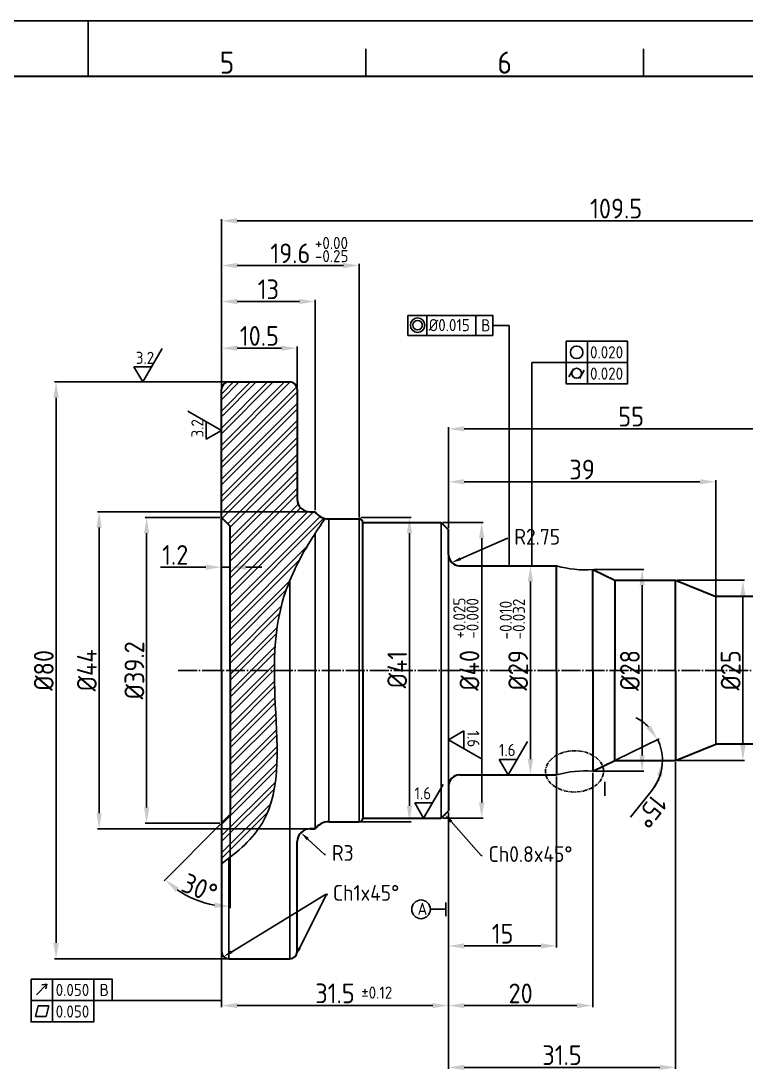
# Model space of a CAD drawing. Extents: x -1001 to 90, y -138 to 385.
# Drawn here: x -652.1 to -422.1, y 52.7 to 385.2 of the extents above; entities that cross this region are included whole.
import ezdxf
from ezdxf import colors
from ezdxf.entities.mleader import LeaderData, LeaderLine
from ezdxf.enums import TextEntityAlignment as Align
from ezdxf.math import Vec2, Vec3

# ---------------------------------------------------------------- set-up
doc = ezdxf.new("R2010")
doc.units = 0
doc.header["$LTSCALE"] = 0.5
doc.linetypes.add('ACAD_ISO04W100', pattern=[30, 24, -3, 0, -3])
doc.linetypes.add('CENTER', pattern=[2, 1.25, -0.25, 0.25, -0.25])
doc.layers.get('0').update_dxf_attribs({"linetype": 'CONTINUOUS'})
doc.layers.get('Defpoints').update_dxf_attribs({"linetype": 'CONTINUOUS'})
for name, color, linetype, lineweight in [('AM_0', 7, 'CONTINUOUS', 30), ('AM_5', 3, 'CONTINUOUS', 25), ('AM_7', 4, 'ACAD_ISO04W100', 25), ('AM_8', 1, 'CONTINUOUS', 25), ('AM_BOR', 7, 'CONTINUOUS', 50)]:
    doc.layers.add(name, color=color, linetype=linetype, lineweight=lineweight)
doc.layers.add('图层1', color=1, linetype='CENTER')
doc.styles.add('ACISOTS', font='isocp.shx', dxfattribs={"height": 1})
doc.styles.get("Standard").update_dxf_attribs({"font": 'ISOCP.SHX'})
doc.dimstyles.new('AM_ISO', dxfattribs={"dimtxt": 3.5, "dimasz": 2.5, "dimexe": 1, "dimexo": 1, "dimgap": 1.5, "dimtad": 1, "dimdsep": 46, "dimtxsty": 'Standard', "dimcen": 0, "dimclrd": 256, "dimclre": 256, "dimclrt": 2, "dimadec": 0, "dimazin": 2, "dimtp": 0.1, "dimtm": 0.1, "dimtfac": 0.71, "dimtdec": 3, "dimtmove": 0, "dimatfit": 3, "dimfxl": 1, "dimlwd": -1, "dimlwe": -1, "dimarcsym": 0})

# ---------------------------------------------------------------- blocks, each defined once
blk = doc.blocks.new('A3 ZTL')
blk.add_line((401.17, 280.82), (19.57, 280.82))
at = {"layer": 'AM_BOR', "color": 135, "lineweight": 25}
for p, q in [((0, 290.61), (410.96, 290.61)), ((205.48, 280.82), (205.48, 290.61)), ((254.4, 280.82), (254.4, 285.71)), ((303.33, 280.82), (303.33, 285.71))]:
    blk.add_line(p, q, dxfattribs=at)
at = {"layer": 'AM_BOR', "color": 135, "lineweight": 25, "style": 'ACISOTS'}
for s, p in [('5', (229.94, 283.27)), ('6', (278.86, 283.27))]:
    blk.add_text(s, height=3.91, dxfattribs=at).set_placement(p, align=Align.MIDDLE)
blk = doc.blocks.new('*D31')
at = {"layer": 'AM_5'}
for p, q in [((-588.99, 227.82), (-612.74, 227.82)), ((-612.24, 222.82), (-612.24, 135.9)), ((-588.99, 130.9), (-612.74, 130.9))]:
    blk.add_line(p, q, dxfattribs=at)
at = {"layer": 'AM_5', "lineweight": 25}
for points in [[(-613.07, 222.82), (-611.41, 222.82), (-612.24, 227.82)], [(-613.07, 135.9), (-611.41, 135.9), (-612.24, 130.9)]]:
    blk.add_solid(points, dxfattribs=at)
at = {"layer": 'Defpoints', "color": 0, "lineweight": 25}
for p in [(-588.49, 227.82), (-612.24, 130.9), (-588.49, 130.9)]:
    blk.add_point(p, dxfattribs=at)
at = {"layer": 'AM_5', "lineweight": 25, "insert": (-616.12, 179.36), "char_height": 6.25, "attachment_point": 5, "rotation": 90}
blk.add_mtext('%%C39.2', dxfattribs=at)
blk = doc.blocks.new('*D32')
at = {"layer": 'AM_5'}
for p, q in [((-593.49, 212.07), (-607.86, 212.07)), ((-588.49, 179.86), (-588.49, 212.57)), ((-585.74, 212.07), (-588.49, 212.07)), ((-585.74, 202.72), (-585.74, 212.57)), ((-580.74, 212.07), (-575.74, 212.07))]:
    blk.add_line(p, q, dxfattribs=at)
at = {"layer": 'AM_5', "lineweight": 25}
for points in [[(-593.49, 212.91), (-593.49, 211.24), (-588.49, 212.07)], [(-580.74, 212.91), (-580.74, 211.24), (-585.74, 212.07)]]:
    blk.add_solid(points, dxfattribs=at)
at = {"layer": 'Defpoints', "color": 0, "lineweight": 25}
for p in [(-588.49, 212.07), (-585.74, 202.22), (-588.49, 179.36)]:
    blk.add_point(p, dxfattribs=at)
at = {"layer": 'AM_5', "lineweight": 25, "insert": (-603.17, 215.95), "char_height": 6.25, "attachment_point": 5}
blk.add_mtext('1.2', dxfattribs=at)
blk = doc.blocks.new('*D33')
at = {"layer": 'AM_5'}
for p, q in [((-586.7, 270.79), (-641.47, 270.79)), ((-640.97, 265.79), (-640.97, 92.93)), ((-586.7, 87.93), (-641.47, 87.93))]:
    blk.add_line(p, q, dxfattribs=at)
at = {"layer": 'AM_5', "lineweight": 25}
for points in [[(-641.8, 265.79), (-640.14, 265.79), (-640.97, 270.79)], [(-641.8, 92.93), (-640.14, 92.93), (-640.97, 87.93)]]:
    blk.add_solid(points, dxfattribs=at)
at = {"layer": 'Defpoints', "color": 0, "lineweight": 25}
for p in [(-586.2, 270.79), (-640.97, 87.93), (-586.2, 87.93)]:
    blk.add_point(p, dxfattribs=at)
at = {"layer": 'AM_5', "lineweight": 25, "insert": (-644.85, 179.36), "char_height": 6.25, "attachment_point": 5, "rotation": 90}
blk.add_mtext('%%c80', dxfattribs=at)
blk = doc.blocks.new('*D34')
at = {"layer": 'AM_5'}
for p, q in [((-588.49, 269), (-588.49, 282)), ((-583.49, 281.5), (-569.49, 281.5)), ((-564.49, 269), (-564.49, 282))]:
    blk.add_line(p, q, dxfattribs=at)
at = {"layer": 'AM_5', "lineweight": 25}
for points in [[(-583.49, 282.33), (-583.49, 280.67), (-588.49, 281.5)], [(-569.49, 282.33), (-569.49, 280.67), (-564.49, 281.5)]]:
    blk.add_solid(points, dxfattribs=at)
at = {"layer": 'Defpoints', "color": 0, "lineweight": 25}
for p in [(-564.49, 281.5), (-588.49, 268.5), (-564.49, 268.5)]:
    blk.add_point(p, dxfattribs=at)
at = {"layer": 'AM_5', "lineweight": 25, "insert": (-576.49, 285.38), "char_height": 6.25, "attachment_point": 5}
blk.add_mtext('10.5', dxfattribs=at)
blk = doc.blocks.new('*D35')
at = {"layer": 'AM_5'}
for p, q in [((-588.49, 269), (-588.49, 296.8)), ((-583.49, 296.3), (-563.77, 296.3)), ((-558.77, 230.14), (-558.77, 296.8))]:
    blk.add_line(p, q, dxfattribs=at)
at = {"layer": 'AM_5', "lineweight": 25}
for points in [[(-583.49, 297.13), (-583.49, 295.46), (-588.49, 296.3)], [(-563.77, 297.13), (-563.77, 295.46), (-558.77, 296.3)]]:
    blk.add_solid(points, dxfattribs=at)
at = {"layer": 'Defpoints', "color": 0, "lineweight": 25}
for p in [(-558.77, 296.3), (-588.49, 268.5), (-558.77, 229.64)]:
    blk.add_point(p, dxfattribs=at)
at = {"layer": 'AM_5', "lineweight": 25, "insert": (-573.63, 300.17), "char_height": 6.25, "attachment_point": 5}
blk.add_mtext('13', dxfattribs=at)
blk = doc.blocks.new('*D36')
at = {"layer": 'AM_5'}
for p, q in [((-588.49, 269.5), (-588.49, 308.2)), ((-549.83, 307.7), (-583.49, 307.7)), ((-544.83, 227.86), (-544.83, 308.2))]:
    blk.add_line(p, q, dxfattribs=at)
at = {"layer": 'AM_5', "lineweight": 25}
for points in [[(-583.49, 308.53), (-583.49, 306.87), (-588.49, 307.7)], [(-549.83, 308.53), (-549.83, 306.87), (-544.83, 307.7)]]:
    blk.add_solid(points, dxfattribs=at)
at = {"layer": 'Defpoints', "color": 0, "lineweight": 25}
for p in [(-588.49, 307.7), (-588.49, 269), (-544.83, 227.36)]:
    blk.add_point(p, dxfattribs=at)
at = {"layer": 'AM_5', "lineweight": 25, "insert": (-566.66, 311.57), "char_height": 6.25, "attachment_point": 5}
blk.add_mtext('19.6', dxfattribs=at)
blk = doc.blocks.new('*D37')
at = {"layer": 'AM_5'}
for p, q in [((-588.49, 269.5), (-588.49, 322.38)), ((-583.49, 321.88), (-343.2, 321.88)), ((-338.2, 195.02), (-338.2, 322.38))]:
    blk.add_line(p, q, dxfattribs=at)
at = {"layer": 'AM_5', "lineweight": 25}
for points in [[(-583.49, 322.72), (-583.49, 321.05), (-588.49, 321.88)], [(-343.2, 322.72), (-343.2, 321.05), (-338.2, 321.88)]]:
    blk.add_solid(points, dxfattribs=at)
at = {"layer": 'Defpoints', "color": 0, "lineweight": 25}
for p in [(-338.2, 321.88), (-588.49, 269), (-338.2, 194.52)]:
    blk.add_point(p, dxfattribs=at)
at = {"layer": 'AM_5', "lineweight": 25, "insert": (-463.34, 325.76), "char_height": 6.25, "attachment_point": 5}
blk.add_mtext('109.5', dxfattribs=at)
blk = doc.blocks.new('*D38')
at = {"layer": 'AM_5'}
for p, q in [((-516.49, 134.29), (-516.49, 72.58)), ((-588.49, 89.72), (-588.49, 72.58)), ((-583.49, 73.08), (-521.49, 73.08))]:
    blk.add_line(p, q, dxfattribs=at)
at = {"layer": 'AM_5', "lineweight": 25}
for points in [[(-583.49, 73.91), (-583.49, 72.25), (-588.49, 73.08)], [(-521.49, 73.91), (-521.49, 72.25), (-516.49, 73.08)]]:
    blk.add_solid(points, dxfattribs=at)
at = {"layer": 'Defpoints', "color": 0, "lineweight": 25}
for p in [(-516.49, 134.79), (-588.49, 90.22), (-516.49, 73.08)]:
    blk.add_point(p, dxfattribs=at)
at = {"layer": 'AM_5', "lineweight": 25, "insert": (-552.49, 76.96), "char_height": 6.25, "attachment_point": 5}
blk.add_mtext('31.5', dxfattribs=at)
blk = doc.blocks.new('*D39')
at = {"layer": 'AM_5'}
for p, q in [((-470.75, 146.88), (-470.75, 72.58)), ((-511.49, 73.08), (-475.75, 73.08))]:
    blk.add_line(p, q, dxfattribs=at)
at = {"layer": 'AM_5', "lineweight": 25}
for points in [[(-511.49, 73.91), (-511.49, 72.25), (-516.49, 73.08)], [(-475.75, 73.91), (-475.75, 72.25), (-470.75, 73.08)]]:
    blk.add_solid(points, dxfattribs=at)
at = {"layer": 'Defpoints', "color": 0, "lineweight": 25}
for p in [(-470.75, 147.38), (-516.49, 73.08), (-470.75, 73.08)]:
    blk.add_point(p, dxfattribs=at)
at = {"layer": 'AM_5', "lineweight": 25, "insert": (-493.62, 76.96), "char_height": 6.25, "attachment_point": 5}
blk.add_mtext('20', dxfattribs=at)
blk = doc.blocks.new('*D40')
at = {"layer": 'AM_5'}
for p, q in [((-482.2, 145.72), (-482.2, 91.49)), ((-516.49, 133.79), (-516.49, 91.49)), ((-511.49, 91.99), (-487.2, 91.99))]:
    blk.add_line(p, q, dxfattribs=at)
at = {"layer": 'AM_5', "lineweight": 25}
for points in [[(-511.49, 92.83), (-511.49, 91.16), (-516.49, 91.99)], [(-487.2, 92.83), (-487.2, 91.16), (-482.2, 91.99)]]:
    blk.add_solid(points, dxfattribs=at)
at = {"layer": 'Defpoints', "color": 0, "lineweight": 25}
for p in [(-482.2, 146.22), (-516.49, 134.29), (-482.2, 91.99)]:
    blk.add_point(p, dxfattribs=at)
at = {"layer": 'AM_5', "lineweight": 25, "insert": (-499.34, 95.87), "char_height": 6.25, "attachment_point": 5}
blk.add_mtext('15', dxfattribs=at)
blk = doc.blocks.new('*D41')
at = {"layer": 'AM_5'}
for p, q in [((-444.49, 150.29), (-444.49, 52.99)), ((-516.49, 72.58), (-516.49, 52.99)), ((-511.49, 53.49), (-449.49, 53.49))]:
    blk.add_line(p, q, dxfattribs=at)
at = {"layer": 'AM_5', "lineweight": 25}
for points in [[(-511.49, 54.33), (-511.49, 52.66), (-516.49, 53.49)], [(-449.49, 54.33), (-449.49, 52.66), (-444.49, 53.49)]]:
    blk.add_solid(points, dxfattribs=at)
at = {"layer": 'Defpoints', "color": 0, "lineweight": 25}
for p in [(-444.49, 150.79), (-516.49, 73.08), (-444.49, 53.49)]:
    blk.add_point(p, dxfattribs=at)
at = {"layer": 'AM_5', "lineweight": 25, "insert": (-480.49, 57.37), "char_height": 6.25, "attachment_point": 5}
blk.add_mtext('31.5', dxfattribs=at)
blk = doc.blocks.new('*D44')
at = {"layer": 'AM_5'}
for p, q in [((-516.49, 224.43), (-516.49, 239.65)), ((-431.76, 203.23), (-431.76, 239.65)), ((-511.49, 239.15), (-436.76, 239.15))]:
    blk.add_line(p, q, dxfattribs=at)
at = {"layer": 'AM_5', "lineweight": 25}
for points in [[(-511.49, 239.98), (-511.49, 238.31), (-516.49, 239.15)], [(-436.76, 239.98), (-436.76, 238.31), (-431.76, 239.15)]]:
    blk.add_solid(points, dxfattribs=at)
at = {"layer": 'Defpoints', "color": 0, "lineweight": 25}
for p in [(-431.76, 239.15), (-516.49, 223.93), (-431.76, 202.73)]:
    blk.add_point(p, dxfattribs=at)
at = {"layer": 'AM_5', "lineweight": 25, "insert": (-474.12, 243.02), "char_height": 6.25, "attachment_point": 5}
blk.add_mtext('39', dxfattribs=at)
blk = doc.blocks.new('*D45')
at = {"layer": 'AM_5'}
for p, q in [((-516.49, 224.93), (-516.49, 256.42)), ((-400.66, 203.23), (-400.66, 256.42)), ((-405.66, 255.92), (-511.49, 255.92))]:
    blk.add_line(p, q, dxfattribs=at)
at = {"layer": 'AM_5', "lineweight": 25}
for points in [[(-511.49, 256.76), (-511.49, 255.09), (-516.49, 255.92)], [(-405.66, 256.76), (-405.66, 255.09), (-400.66, 255.92)]]:
    blk.add_solid(points, dxfattribs=at)
at = {"layer": 'Defpoints', "color": 0, "lineweight": 25}
for p in [(-516.49, 255.92), (-516.49, 224.43), (-400.66, 202.73)]:
    blk.add_point(p, dxfattribs=at)
at = {"layer": 'AM_5', "lineweight": 25, "insert": (-458.57, 259.8), "char_height": 6.25, "attachment_point": 5}
blk.add_mtext('55', dxfattribs=at)
blk = doc.blocks.new('*D46')
at = {"layer": 'AM_5'}
for p, q in [((-560.13, 229.64), (-627.81, 229.64)), ((-627.31, 224.64), (-627.31, 134.07)), ((-559.27, 129.07), (-627.81, 129.07))]:
    blk.add_line(p, q, dxfattribs=at)
at = {"layer": 'AM_5', "lineweight": 25}
for points in [[(-628.14, 224.64), (-626.47, 224.64), (-627.31, 229.64)], [(-628.14, 134.07), (-626.47, 134.07), (-627.31, 129.07)]]:
    blk.add_solid(points, dxfattribs=at)
at = {"layer": 'Defpoints', "color": 0, "lineweight": 25}
for p in [(-559.63, 229.64), (-627.31, 129.07), (-558.77, 129.07)]:
    blk.add_point(p, dxfattribs=at)
at = {"layer": 'AM_5', "lineweight": 25, "insert": (-631.18, 179.36), "char_height": 6.25, "attachment_point": 5, "rotation": 90}
blk.add_mtext('%%c44', dxfattribs=at)
blk = doc.blocks.new('*D47')
at = {"layer": 'AM_5'}
for p, q in [((-544.33, 227.86), (-528.38, 227.86)), ((-528.88, 222.86), (-528.88, 136.36)), ((-544.33, 131.36), (-528.38, 131.36))]:
    blk.add_line(p, q, dxfattribs=at)
at = {"layer": 'AM_5', "lineweight": 25}
for points in [[(-529.71, 222.86), (-528.05, 222.86), (-528.88, 227.86)], [(-529.71, 136.36), (-528.05, 136.36), (-528.88, 131.36)]]:
    blk.add_solid(points, dxfattribs=at)
at = {"layer": 'Defpoints', "color": 0, "lineweight": 25}
for p in [(-544.83, 227.86), (-544.83, 131.36), (-528.88, 131.36)]:
    blk.add_point(p, dxfattribs=at)
at = {"layer": 'AM_5', "lineweight": 25, "insert": (-532.76, 179.61), "char_height": 6.25, "attachment_point": 5, "rotation": 90}
blk.add_mtext('%%C41', dxfattribs=at)
blk = doc.blocks.new('*D48')
at = {"layer": 'AM_5'}
for p, q in [((-518.27, 226.22), (-505.47, 226.22)), ((-505.97, 221.22), (-505.97, 137.5)), ((-518.27, 132.5), (-505.47, 132.5))]:
    blk.add_line(p, q, dxfattribs=at)
at = {"layer": 'AM_5', "lineweight": 25}
for points in [[(-506.81, 221.22), (-505.14, 221.22), (-505.97, 226.22)], [(-506.81, 137.5), (-505.14, 137.5), (-505.97, 132.5)]]:
    blk.add_solid(points, dxfattribs=at)
at = {"layer": 'Defpoints', "color": 0, "lineweight": 25}
for p in [(-518.77, 226.22), (-518.77, 132.5), (-505.97, 132.5)]:
    blk.add_point(p, dxfattribs=at)
at = {"layer": 'AM_5', "lineweight": 25, "insert": (-509.85, 179.36), "char_height": 6.25, "attachment_point": 5, "rotation": 90}
blk.add_mtext('%%C40', dxfattribs=at)
blk = doc.blocks.new('*D49')
at = {"layer": 'AM_5'}
for p, q in [((-498.84, 212.5), (-490.02, 212.5)), ((-490.52, 207.5), (-490.52, 151.22)), ((-498.84, 146.22), (-490.02, 146.22))]:
    blk.add_line(p, q, dxfattribs=at)
at = {"layer": 'AM_5', "lineweight": 25}
for points in [[(-491.35, 207.5), (-489.69, 207.5), (-490.52, 212.5)], [(-491.35, 151.22), (-489.69, 151.22), (-490.52, 146.22)]]:
    blk.add_solid(points, dxfattribs=at)
at = {"layer": 'Defpoints', "color": 0, "lineweight": 25}
for p in [(-499.34, 212.5), (-499.34, 146.22), (-490.52, 146.22)]:
    blk.add_point(p, dxfattribs=at)
at = {"layer": 'AM_5', "lineweight": 25, "insert": (-494.4, 179.36), "char_height": 6.25, "attachment_point": 5, "rotation": 90}
blk.add_mtext('%%C29', dxfattribs=at)
blk = doc.blocks.new('*D50')
at = {"layer": 'AM_5'}
for p, q in [((-470.27, 211.34), (-454.59, 211.34)), ((-455.09, 206.34), (-455.09, 152.37)), ((-470.27, 147.37), (-454.59, 147.37))]:
    blk.add_line(p, q, dxfattribs=at)
at = {"layer": 'AM_5', "lineweight": 25}
for points in [[(-455.93, 206.34), (-454.26, 206.34), (-455.09, 211.34)], [(-455.93, 152.37), (-454.26, 152.37), (-455.09, 147.37)]]:
    blk.add_solid(points, dxfattribs=at)
at = {"layer": 'Defpoints', "color": 0, "lineweight": 25}
for p in [(-470.77, 211.34), (-470.77, 147.37), (-455.09, 147.37)]:
    blk.add_point(p, dxfattribs=at)
at = {"layer": 'AM_5', "lineweight": 25, "insert": (-458.97, 179.36), "char_height": 6.25, "attachment_point": 5, "rotation": 90}
blk.add_mtext('%%C28', dxfattribs=at)
blk = doc.blocks.new('*D51')
at = {"layer": 'AM_5'}
for p, q in [((-443.99, 207.93), (-422.63, 207.93)), ((-423.13, 202.93), (-423.13, 155.79)), ((-443.99, 150.79), (-422.63, 150.79))]:
    blk.add_line(p, q, dxfattribs=at)
at = {"layer": 'AM_5', "lineweight": 25}
for points in [[(-423.96, 202.93), (-422.29, 202.93), (-423.13, 207.93)], [(-423.96, 155.79), (-422.29, 155.79), (-423.13, 150.79)]]:
    blk.add_solid(points, dxfattribs=at)
at = {"layer": 'Defpoints', "color": 0, "lineweight": 25}
for p in [(-444.49, 207.93), (-444.49, 150.79), (-423.13, 150.79)]:
    blk.add_point(p, dxfattribs=at)
at = {"layer": 'AM_5', "lineweight": 25, "insert": (-427, 179.36), "char_height": 6.25, "attachment_point": 5, "rotation": 90}
blk.add_mtext('%%C25', dxfattribs=at)
blk = doc.blocks.new('*D55')
at = {"layer": 'AM_5'}
for p, q in [((-463.28, 151.01), (-449.7, 157.6)), ((-451.94, 141.35), (-458.74, 132.86))]:
    blk.add_line(p, q, dxfattribs=at)
for start, end in [(44.9716, 64.0394), (360, 25.9038), (321.3092, 360), (321.8644, 340.9322)]:
    blk.add_arc((-463.73, 150.79), 15.09, start, end, dxfattribs=at)
at = {"layer": 'AM_5', "lineweight": 25}
for points in [[(-452.37, 161.94), (-453.73, 160.97), (-450.15, 157.38)], [(-450.28, 145.99), (-448.64, 145.72), (-448.63, 150.79)]]:
    blk.add_solid(points, dxfattribs=at)
at = {"layer": 'Defpoints', "color": 0, "lineweight": 25}
for p in [(-449.31, 155.27), (-463.73, 150.79), (-463.73, 150.79), (-444.49, 150.79), (-470.75, 147.38)]:
    blk.add_point(p, dxfattribs=at)
at = {"layer": 'AM_5', "lineweight": 25, "insert": (-452.32, 134.69), "char_height": 6.25, "attachment_point": 5, "rotation": 231.3092}
blk.add_mtext('15%%d', dxfattribs=at)
blk = doc.blocks.new('*D56')
at = {"layer": 'AM_5'}
for p, q in [((-585.74, 133.15), (-585.74, 104)), ((-588.84, 130.55), (-606.7, 112.68))]:
    blk.add_line(p, q, dxfattribs=at)
blk.add_arc((-585.74, 133.65), 29.14, 234.8421, 260.1579, dxfattribs=at)
at = {"layer": 'AM_5', "lineweight": 25}
for points in [[(-603.06, 109.18), (-601.99, 110.46), (-606.35, 113.04)], [(-590.65, 105.76), (-590.8, 104.1), (-585.74, 104.5)]]:
    blk.add_solid(points, dxfattribs=at)
at = {"layer": 'Defpoints', "color": 0, "lineweight": 25}
for p in [(-585.74, 179.36), (-585.74, 133.65), (-585.74, 133.65), (-588.49, 130.9), (-600.32, 108.41)]:
    blk.add_point(p, dxfattribs=at)
at = {"layer": 'AM_5', "lineweight": 25, "insert": (-595.41, 110.3), "char_height": 6.25, "attachment_point": 5, "rotation": 337.5}
blk.add_mtext('30%%d', dxfattribs=at)

msp = doc.modelspace()

# ---------------------------------------------------------------- hatches: boundary and pattern name
at = {"layer": 'AM_8', "lineweight": 25}
h = msp.add_hatch(dxfattribs=at)
h.set_pattern_fill('ANSI32', color=256, scale=0.4, style=0)
h.set_pattern_definition([(45, (-1480.742, 107.482), (-2.694077, 2.694077), []), (45, (-1478.946, 107.482), (-2.694077, 2.694077), [])])
edge = h.paths.add_edge_path()
edge.add_line((-564.49, 233.64), (-564.49, 268.5))
edge.add_arc((-566.77, 268.5), 2.29, 0, 90)
edge.add_line((-566.77, 270.79), (-586.2, 270.79))
edge.add_arc((-586.2, 268.5), 2.29, 90, 180)
edge.add_line((-588.49, 268.5), (-588.49, 227.82))
edge.add_line((-588.49, 227.82), (-585.74, 225.07))
edge.add_line((-585.74, 225.07), (-585.74, 179.36))
edge.add_line((-585.74, 179.36), (-571.74, 179.36))
edge.add_spline(control_points=[(-571.74, 179.36), (-571.73, 187.48), (-570.38, 202.07), (-562.23, 217.77), (-556.98, 225.52), (-555.6, 227.48)], knot_values=[33.002877, 33.002877, 33.002877, 33.002877, 43.416566, 52.527553, 55.676827, 55.676827, 55.676827, 55.676827], degree=3, periodic=0)
edge.add_arc((-554.46, 232.58), 5.22, 214.1824, 257.3712, ccw=False)
edge.add_line((-558.77, 229.64), (-560.49, 229.64))
edge.add_arc((-560.49, 233.64), 4, 180, 270, ccw=False)
edge = h.paths.add_edge_path()
edge.add_line((-585.74, 179.36), (-585.74, 133.65))
edge.add_line((-585.74, 133.65), (-588.49, 130.9))
edge.add_line((-588.49, 130.9), (-588.49, 118.01))
edge.add_spline(control_points=[(-588.49, 118.01), (-583.21, 121.85), (-568.31, 134.86), (-571.28, 160), (-571.74, 176.67), (-571.74, 179.36)], knot_values=[3.693683, 3.693683, 3.693683, 3.693683, 11.900803, 29.555475, 33.002877, 33.002877, 33.002877, 33.002877], degree=3, periodic=0)
edge.add_line((-571.74, 179.36), (-585.74, 179.36))

# ---------------------------------------------------------------- linework, layer by layer
at = {"layer": 'AM_0'}
for p, q in [((-586.2, 270.79), (-566.77, 270.79)), ((-588.49, 179.36), (-588.49, 268.5)), ((-564.49, 268.5), (-564.49, 233.64)), ((-564.48, 239.93), (-564.48, 239.93)), ((-560.49, 229.64), (-558.77, 229.64)), ((-588.49, 227.82), (-585.74, 225.07)), ((-554.42, 227.36), (-544.83, 227.36)), ((-543.69, 226.22), (-518.77, 226.22)), ((-543.69, 179.36), (-543.69, 226.22)), ((-518.77, 226.22), (-516.49, 223.93)), ((-585.74, 179.36), (-585.74, 225.07)), ((-516.49, 216), (-516.49, 223.93)), ((-512.99, 212.5), (-482.2, 212.5)), ((-482.2, 179.36), (-482.2, 212.5)), ((-470.77, 179.36), (-470.77, 211.34)), ((-470.75, 211.34), (-463.73, 207.93)), ((-463.73, 207.93), (-444.49, 207.93)), ((-463.73, 207.93), (-463.73, 179.36)), ((-444.49, 179.36), (-444.49, 207.93)), ((-444.49, 207.93), (-431.76, 202.73)), ((-400.66, 202.73), (-431.76, 202.73)), ((-588.49, 179.36), (-588.49, 90.22)), ((-585.74, 179.36), (-585.74, 133.65)), ((-543.69, 179.36), (-543.69, 132.5)), ((-482.2, 179.36), (-482.2, 146.22)), ((-470.77, 179.36), (-470.77, 147.37)), ((-463.73, 150.79), (-463.73, 179.36)), ((-444.49, 179.36), (-444.49, 150.79)), ((-444.49, 150.79), (-431.76, 155.98)), ((-400.66, 155.98), (-431.76, 155.98)), ((-470.75, 147.38), (-463.73, 150.79)), ((-463.73, 150.79), (-444.49, 150.79)), ((-512.99, 146.22), (-482.2, 146.22)), ((-516.49, 142.72), (-516.49, 134.79)), ((-588.49, 130.9), (-585.74, 133.65)), ((-518.77, 132.5), (-516.49, 134.79)), ((-554.42, 131.36), (-544.83, 131.36)), ((-543.69, 132.5), (-518.77, 132.5)), ((-558.77, 129.07), (-560.49, 129.07)), ((-560.49, 129.07), (-558.77, 129.07)), ((-564.49, 90.22), (-564.49, 125.07)), ((-586.2, 87.93), (-566.77, 87.93))]:
    msp.add_line(p, q, dxfattribs=at)
at = {"layer": 'AM_0', "lineweight": 25}
for p, q in [((-554.42, 131.36), (-554.42, 227.36)), ((-544.83, 131.36), (-544.83, 227.36)), ((-518.77, 132.5), (-518.77, 226.22)), ((-558.77, 129.07), (-558.77, 222.81)), ((-516.49, 216), (-516.49, 142.72)), ((-566.77, 87.93), (-566.77, 207.97)), ((-431.76, 155.98), (-431.76, 202.73)), ((-586.2, 87.93), (-586.2, 119.72))]:
    msp.add_line(p, q, dxfattribs=at)
at = {"layer": 'AM_0'}
for centre, radius, start, end in [((-586.2, 268.5), 2.29, 90, 180), ((-566.77, 268.5), 2.29, 0, 90), ((-560.49, 233.64), 4, 180, 270), ((-554.46, 232.58), 5.22, 214.1824, 270.3807), ((-544.83, 226.22), 1.14, 0, 90), ((-512.99, 216), 3.5, 180, 270), ((-512.99, 142.72), 3.5, 90, 180), ((-554.46, 126.14), 5.22, 89.6193, 145.8176), ((-544.83, 132.5), 1.14, 270, 0), ((-560.49, 125.07), 4, 90, 180), ((-586.2, 90.22), 2.29, 180, 270), ((-566.77, 90.22), 2.29, 270, 0)]:
    msp.add_arc(centre, radius, start, end, dxfattribs=at)
at = {"layer": 'AM_0', "lineweight": 25}
for centre, start, end in [((-473.38, 242.41), 253.5661, 274.8493), ((-473.38, 116.31), 85.1507, 106.4339)]:
    msp.add_arc(centre, 31.18, start, end, dxfattribs=at)
at = {"layer": 'AM_5', "lineweight": 25}
for p, q in [((-523.35, 285.53), (-523.35, 291.91)), ((-502.44, 288.72), (-497.26, 288.72)), ((-497.26, 288.72), (-497.26, 212.5)), ((-507.78, 285.53), (-502.44, 285.53)), ((-613.47, 270.79), (-607.32, 281.44)), ((-490.02, 212.5), (-490.02, 276.96)), ((-490.02, 276.96), (-479.21, 276.96)), ((-616.26, 275.63), (-610.67, 275.63)), ((-613.47, 270.79), (-616.26, 275.63)), ((-476.88, 274.93), (-478.36, 272.37)), ((-473.45, 274.5), (-474.94, 271.93)), ((-588.49, 255.4), (-599.13, 261.55)), ((-593.33, 252.61), (-593.33, 258.2)), ((-588.49, 255.4), (-593.33, 252.61)), ((-516.48, 157.37), (-511.64, 160.17)), ((-511.64, 160.17), (-511.64, 154.58)), ((-516.48, 157.37), (-505.83, 151.23)), ((-497.59, 146.22), (-491.45, 156.86)), ((-500.39, 151.06), (-494.8, 151.06)), ((-497.59, 146.22), (-500.39, 151.06)), ((-524.38, 132.5), (-518.23, 143.15)), ((-527.17, 137.34), (-521.58, 137.34)), ((-524.38, 132.5), (-527.17, 137.34)), ((-522.25, 103.62), (-517.3, 103.62)), ((-517.3, 101.44), (-517.3, 105.81)), ((-643.92, 79.86), (-647.16, 76.54)), ((-643.92, 79.86), (-645.51, 79.63)), ((-643.92, 79.86), (-644.17, 78.43)), ((-629.03, 74.66), (-588.49, 74.66)), ((-646.67, 72.97), (-647.52, 69.59)), ((-646.67, 72.97), (-643.29, 72.97)), ((-644.14, 69.59), (-643.29, 72.97)), ((-647.52, 69.59), (-644.14, 69.59))]:
    msp.add_line(p, q, dxfattribs=at)
for points in [[(-529.35, 291.91), (-507.78, 291.91), (-507.78, 285.53), (-529.35, 285.53)], [(-507.78, 291.91), (-502.44, 291.91), (-502.44, 285.53), (-507.78, 285.53)], [(-479.21, 283.72), (-472.45, 283.72), (-472.45, 276.96), (-479.21, 276.96)], [(-472.45, 283.72), (-459.68, 283.72), (-459.68, 276.96), (-472.45, 276.96)], [(-479.21, 276.96), (-472.45, 276.96), (-472.45, 270.2), (-479.21, 270.2)], [(-472.45, 276.96), (-459.68, 276.96), (-459.68, 270.2), (-472.45, 270.2)], [(-648.87, 81.42), (-642.11, 81.42), (-642.11, 74.71), (-648.87, 74.71)], [(-642.11, 81.42), (-629.03, 81.42), (-629.03, 74.71), (-642.11, 74.71)], [(-629.03, 81.42), (-623.16, 81.42), (-623.16, 74.71), (-629.03, 74.71)], [(-648.87, 74.66), (-642.11, 74.66), (-642.11, 67.9), (-648.87, 67.9)], [(-642.11, 67.9), (-629.03, 67.9), (-629.03, 74.66), (-642.11, 74.66)]]:
    msp.add_lwpolyline(points, close=True, dxfattribs=at)
for centre, radius in [((-526.3, 288.79), 2.3), ((-526.3, 288.79), 1.51), ((-475.85, 280.18), 1.96), ((-475.85, 273.53), 1.58), ((-525.21, 103.6), 2.96)]:
    msp.add_circle(centre, radius, dxfattribs=at)
at = {"layer": 'AM_7', "ltscale": 0.5}
msp.add_line((-602.24, 179.36), (-326.26, 179.36), dxfattribs=at)
at = {"layer": 'AM_8', "lineweight": 25}
msp.add_open_spline([(-588.49, 118.01), (-583.21, 121.85), (-568.31, 134.86), (-572.34, 168.93), (-571.61, 199.68), (-562.23, 217.77), (-556.98, 225.52), (-555.6, 227.48)], degree=3, knots=[3.693683, 3.693683, 3.693683, 3.693683, 11.900803, 29.555475, 43.416566, 52.527553, 55.676827, 55.676827, 55.676827, 55.676827], dxfattribs=at)
at = {"layer": '图层1', "lineweight": 25, "ltscale": 2, "extrusion": (0, 0, -1)}
msp.add_ellipse((-476.53, 147.33), major_axis=(-9.2, -0.06), ratio=0.710857, start_param=-3.141592653589793, end_param=3.141592653589793, dxfattribs=at)

# ---------------------------------------------------------------- block references
at = {"layer": 'AM_0', "lineweight": 0, "xscale": 1.8, "yscale": 1.8, "zscale": 1.8}
msp.add_blockref('A3 ZTL', (-1000.63, -137.86), dxfattribs=at)

# ---------------------------------------------------------------- texts
at = {"layer": 'AM_5', "attachment_point": 1}
for s, insert, char_height in [('+0.00', (-558.86, 316.77), 3.853), ('-0.25', (-558.86, 312.61), 3.853), ('%%C0.015', (-522.75, 290.74), 3.853), ('B', (-506.13, 290.67), 3.85), ('3.2', (-615.68, 280.36), 3.853), ('0.020', (-471.61, 282.12), 3.853), ('0.020', (-471.61, 275.36), 3.853), ('1.6', (-500.48, 156.04), 3.853), ('1.6', (-527.26, 142.32), 3.853), ('A', (-526.33, 105.68), 3.85), ('0.050', (-641.08, 79.97), 3.853), ('B', (-627.14, 79.97), 3.85), ('%%P0.12', (-544.17, 79.13), 3.853), ('0.050', (-641.08, 73.13), 3.853)]:
    msp.add_mtext_dynamic_manual_height_columns(s, width=5.4883, gutter_width=10, heights=[0], dxfattribs=dict(at, insert=insert, char_height=char_height))
at = {"layer": 'AM_5', "char_height": 3.853, "attachment_point": 1}
for s, insert, rotation in [('3.2', (-598.06, 253.19), 90), ('+0.025', (-514.97, 189.41), 90), ('-0.000', (-510.81, 189.41), 90), ('-0.010', (-500.26, 189.18), 90), ('-0.032', (-496.1, 189.18), 90), ('1.6', (-506.66, 160.25), 270)]:
    msp.add_mtext_dynamic_manual_height_columns(s, width=5.4883, gutter_width=10, heights=[0], dxfattribs=dict(at, insert=insert, rotation=rotation))
at = {"layer": 'AM_5', "lineweight": 25, "insert": (-467.73, 144.04), "char_height": 4.5, "attachment_point": 1}
msp.add_mtext_dynamic_manual_height_columns('{\\fTahoma|b0|i0|c0|p34;I}', width=7.4335, gutter_width=10, heights=[0], dxfattribs=at)

# ---------------------------------------------------------------- dimensions: what is measured, and where the dimension line sits
at = {"layer": 'AM_5', "lineweight": 25}
for base, p1, p2, text, picture, middle in [((-338.2, 321.88), (-588.49, 269), (-338.2, 194.52), '109.5', '*D37', (-463.34, 325.76)), ((-588.49, 307.7), (-544.83, 227.36), (-588.49, 269), '19.6', '*D36', (-566.66, 311.57)), ((-558.77, 296.3), (-588.49, 268.5), (-558.77, 229.64), '13', '*D35', (-573.63, 300.17)), ((-564.49, 281.5), (-588.49, 268.5), (-564.49, 268.5), '10.5', '*D34', (-576.49, 285.38)), ((-516.49, 255.92), (-400.66, 202.73), (-516.49, 224.43), '55', '*D45', (-458.57, 259.8)), ((-431.76, 239.15), (-516.49, 223.93), (-431.76, 202.73), '39', '*D44', (-474.12, 243.02)), ((-588.49, 212.07), (-585.74, 202.22), (-588.49, 179.36), '1.2', '*D32', (-603.17, 215.95)), ((-444.49, 53.49), (-516.49, 73.08), (-444.49, 150.79), '31.5', '*D41', (-480.49, 57.37)), ((-470.75, 73.08), (-516.49, 73.08), (-470.75, 147.38), '20', '*D39', (-493.62, 76.96)), ((-482.2, 91.99), (-516.49, 134.29), (-482.2, 146.22), '15', '*D40', (-499.34, 95.87)), ((-516.49, 73.08), (-588.49, 90.22), (-516.49, 134.79), '31.5', '*D38', (-552.49, 76.96))]:
    dim = msp.add_linear_dim(base=base, p1=p1, p2=p2, text=text, dimstyle='AM_ISO', override={"dimscale": 0.5, "dimtxt": 12.5, "dimasz": 10, "dimdec": 0, "dimlfac": 0.4, "dimclrt": 256, "dimadec": 2, "dimtp": 0, "dimtm": 0.3, "dimtdec": 0}, dxfattribs=at)
    dim.commit()
    dim.dimension.update_dxf_attribs({"geometry": picture, "text_midpoint": middle})
for base, p1, p2, text, picture, middle in [((-640.97, 87.93), (-586.2, 270.79), (-586.2, 87.93), '%%c80', '*D33', (-644.85, 179.36)), ((-627.31, 129.07), (-559.63, 229.64), (-558.77, 129.07), '%%c44', '*D46', (-631.18, 179.36)), ((-612.24, 130.9), (-588.49, 227.82), (-588.49, 130.9), '%%C39.2', '*D31', (-616.12, 179.36)), ((-528.88, 131.36), (-544.83, 227.86), (-544.83, 131.36), '%%C41', '*D47', (-532.76, 179.61)), ((-505.97, 132.5), (-518.77, 226.22), (-518.77, 132.5), '%%C40', '*D48', (-509.85, 179.36)), ((-490.52, 146.22), (-499.34, 212.5), (-499.34, 146.22), '%%C29', '*D49', (-494.4, 179.36)), ((-455.09, 147.37), (-470.77, 211.34), (-470.77, 147.37), '%%C28', '*D50', (-458.97, 179.36)), ((-423.13, 150.79), (-444.49, 207.93), (-444.49, 150.79), '%%C25', '*D51', (-427, 179.36))]:
    dim = msp.add_linear_dim(base=base, p1=p1, p2=p2, angle=90, text=text, dimstyle='AM_ISO', override={"dimscale": 0.5, "dimtxt": 12.5, "dimasz": 10, "dimdec": 0, "dimlfac": 0.4, "dimclrt": 256, "dimadec": 2, "dimtp": 0, "dimtm": 0.3, "dimtdec": 0}, dxfattribs=at)
    dim.commit()
    dim.dimension.update_dxf_attribs({"geometry": picture, "text_midpoint": middle})
for base, line1, line2, text, picture, middle in [((-600.32, 108.41), ((-585.74, 179.36), (-585.74, 133.65)), ((-588.49, 130.9), (-585.74, 133.65)), '30%%d', '*D56', (-595.41, 110.3)), ((-449.31, 155.27), ((-463.73, 150.79), (-444.49, 150.79)), ((-470.75, 147.38), (-463.73, 150.79)), '15%%d', '*D55', (-452.32, 134.69))]:
    dim = msp.add_angular_dim_2l(base=base, line1=line1, line2=line2, text=text, dimstyle='AM_ISO', override={"dimscale": 0.5, "dimtxt": 12.5, "dimasz": 10, "dimdec": 0, "dimlfac": 0.4, "dimclrt": 256, "dimadec": 2, "dimtp": 0, "dimtm": 0.3, "dimtdec": 0}, dxfattribs=at)
    dim.commit()
    dim.dimension.update_dxf_attribs({"geometry": picture, "text_midpoint": middle})

# ---------------------------------------------------------------- leaders
ml = msp.add_multileader_mtext('Standard', dxfattribs=at)
ml.set_content('R2.75', color=256)
ml.set_leader_properties()
ml.build(insert=Vec2(0, 0))
ml.multileader.update_dxf_attribs({"text_right_attachment_type": 6, "dogleg_length": 0.36, "arrow_head_size": 3})
ctx = ml.context
ctx.base_point, ctx.char_height, ctx.arrow_head_size, ctx.plane_origin = Vec3(-497.63, 221.21), 5, 3, Vec3(-515.46, 213.53)
ctx.right_attachment = 6
notes = []
notes.append((ctx, [(0, (1, 1, 0), (-497.99, 221.21), (1, 0), 0.36, [(0, [(-515.46, 213.53)], 0, [])])]))
ctx.mtext.insert, ctx.mtext.flow_direction = Vec3(-495.63, 224.21), 5
ml = msp.add_multileader_mtext('Standard', dxfattribs=at)
ml.set_content('Ch0.8x45%%D', color=256)
ml.set_leader_properties()
ml.build(insert=Vec2(0, 0))
ml.multileader.update_dxf_attribs({"text_right_attachment_type": 6, "dogleg_length": 0.36, "arrow_head_size": 3})
ctx = ml.context
ctx.base_point, ctx.char_height, ctx.arrow_head_size, ctx.plane_origin = Vec3(-505.78, 120.62), 5, 3, Vec3(-517.63, 133.65)
ctx.right_attachment = 6
notes.append((ctx, [(0, (1, 1, 0), (-506.14, 120.62), (1, 0), 0.36, [(0, [(-517.63, 133.65)], 0, [])])]))
ctx.mtext.insert, ctx.mtext.flow_direction = Vec3(-503.78, 123.62), 5
ml = msp.add_multileader_mtext('Standard', dxfattribs=at)
ml.set_content('R3', color=256)
ml.set_leader_properties()
ml.build(insert=Vec2(0, 0))
ml.multileader.update_dxf_attribs({"text_right_attachment_type": 6, "dogleg_length": 0.36, "arrow_head_size": 3})
ctx = ml.context
ctx.base_point, ctx.char_height, ctx.arrow_head_size, ctx.plane_origin = Vec3(-555.46, 120.98), 5, 3, Vec3(-563.32, 127.9)
ctx.right_attachment = 6
notes.append((ctx, [(0, (1, 1, 0), (-555.82, 120.98), (1, 0), 0.36, [(0, [(-563.32, 127.9)], 0, [])])]))
ctx.mtext.insert, ctx.mtext.flow_direction = Vec3(-553.46, 123.98), 5
ml = msp.add_multileader_mtext('Standard', dxfattribs=at)
ml.set_content('Ch1x45%%D', color=256)
ml.set_leader_properties()
ml.build(insert=Vec2(0, 0))
ml.multileader.update_dxf_attribs({"text_right_attachment_type": 6, "dogleg_length": 0.36, "arrow_head_size": 3})
ctx = ml.context
ctx.base_point, ctx.char_height, ctx.arrow_head_size, ctx.plane_origin = Vec3(-555.17, 108.33), 5, 3, Vec3(-587.82, 88.6)
ctx.right_attachment = 6
notes.append((ctx, [(0, (1, 1, 0), (-555.53, 108.33), (1, 0), 0.36, [(0, [(-587.82, 88.6)], 0, [])])]))
ctx.mtext.insert, ctx.mtext.flow_direction = Vec3(-553.17, 111.33), 5
ml = msp.add_multileader_mtext('Standard', dxfattribs=at)
ml.set_content('', color=256)
ml.set_leader_properties()
ml.build(insert=Vec2(0, 0))
ml.multileader.update_dxf_attribs({"text_right_attachment_type": 6, "dogleg_length": 0.36, "arrow_head_size": 3})
ctx = ml.context
ctx.base_point, ctx.char_height, ctx.arrow_head_size, ctx.plane_origin = Vec3(-554.81, 108.33), 5, 3, Vec3(-565.16, 88.6)
ctx.right_attachment = 6
notes.append((ctx, [(0, (1, 1, 0), (-555.17, 108.33), (1, 0), 0.36, [(0, [(-565.16, 88.6)], 0, [])])]))
ctx.mtext.insert, ctx.mtext.flow_direction = Vec3(-552.81, 110.83), 5
for ctx, leaders in notes:
    for number, flags, end, landing, length, lines in leaders:
        leader = LeaderData()
        leader.index, (leader.has_last_leader_line, leader.has_dogleg_vector, leader.attachment_direction) = number, flags
        leader.last_leader_point, leader.dogleg_vector, leader.dogleg_length = Vec3(end), Vec3(landing), length
        for number, points, colour, breaks in lines:
            line = LeaderLine()
            line.index, line.vertices, line.color, line.breaks = number, Vec3.list(points), colors.encode_raw_color(colour), breaks
            leader.lines.append(line)
        ctx.leaders.append(leader)

doc.saveas('drawing.dxf')
